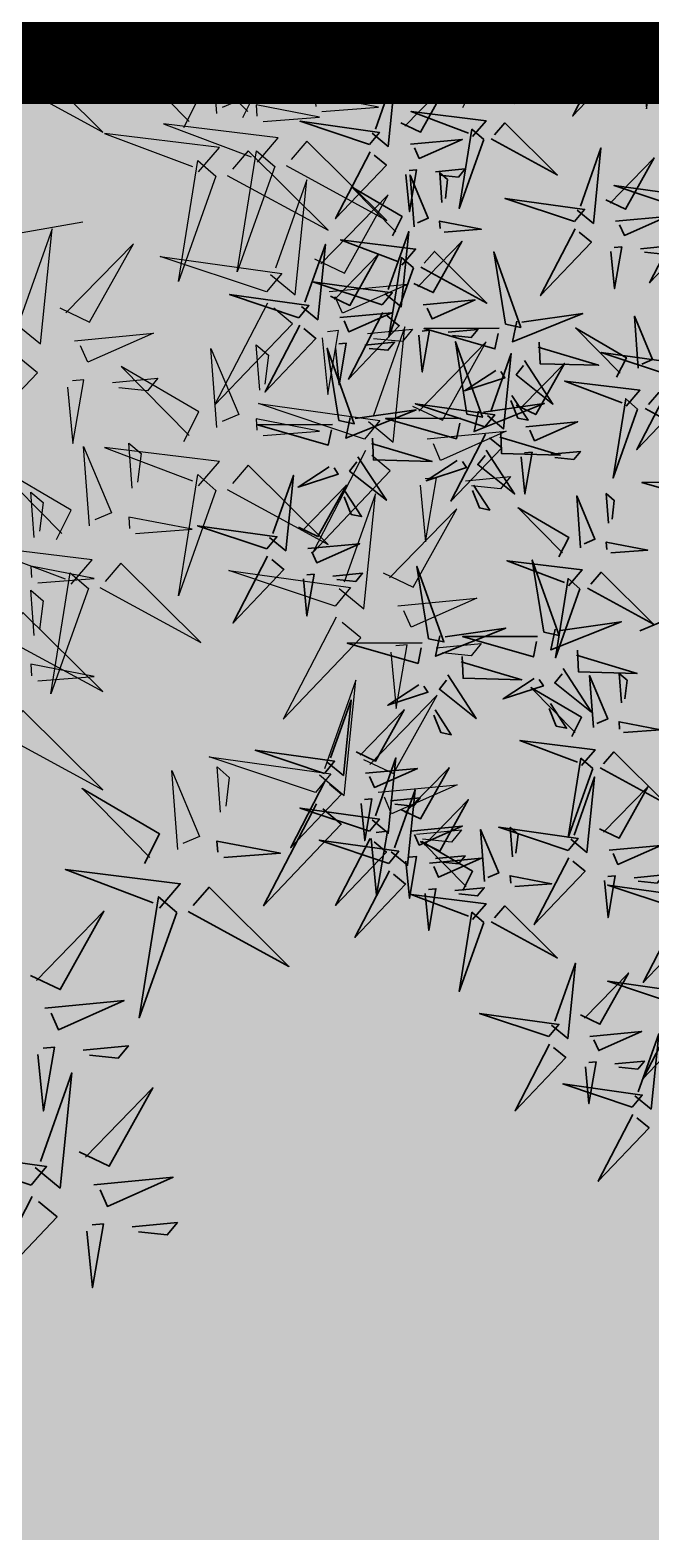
# Model space of a CAD drawing. Header units: millimetres. Extents: x -4167 to 87328, y -21481 to 19784.
# Drawn here: x 10658 to 10885, y 6954 to 7502 of the extents above; entities that cross this region are included whole.
import ezdxf

# ---------------------------------------------------------------- set-up
doc = ezdxf.new("R2010")
doc.units = ezdxf.units.MM
doc.header["$LTSCALE"] = 150
doc.linetypes.add('DASHED', pattern=[19.05, 12.7, -6.35])
for name, color, linetype, true_color in [('ad-Landscape', 7, 'Continuous', 0x007f00), ('ad-Secondary Roof', 6, 'Continuous', 0xff00ff), ('ad-Verandah', 7, 'Continuous', 0xa57c52)]:
    doc.layers.add(name, color=color, linetype=linetype, true_color=true_color)
doc.layers.add('ad-Landscape 2', color=7, linetype='Continuous', lineweight=35, true_color=0x264c00)

# ---------------------------------------------------------------- blocks, each defined once
blk = doc.blocks.new('bamboo')
at = {"layer": 'ad-Landscape'}
blk.add_line((-124.2, -652.6), (-157.7, -842.3), dxfattribs=at)
for points in [[(-835, 1007.8), (-876.2, 987.1), (-939.2, 1094.8), (-843.4, 1000.5)], [(-854.3, 961.7), (-964.6, 970), (-872.5, 931.4), (-862.8, 954.4)], [(-906.4, 902.3), (-969.4, 907), (-954.8, 890.1), (-914.9, 895)], [(-974.8, 702), (-1024.2, 849.6), (-1000.7, 680.7), (-974.8, 702)], [(-999.2, 696.4), (-970.7, 661.9), (-1131, 645.7), (-1007.8, 689.3)], [(-975.2, 614.7), (-985.8, 504.7), (-945.3, 596), (-968.1, 606.1)], [(-910.8, 624.4), (-832.2, 616.8), (-921, 601.5), (-919.5, 617.3)], [(23.9, -744.9), (165.8, -671.4), (52.3, -779.4), (31, -753.6)], [(346.4, -826.2), (312.4, -855.4), (293, -695.5), (339.1, -817.8)], [(-358.7, -729.9), (-282.3, -870.2), (-392.6, -759), (-367.2, -737.1)], [(284.5, -805.8), (243.4, -826.4), (180.3, -718.7), (276.1, -813.1)], [(419.5, -729.9), (495.9, -870.2), (385.6, -759), (411, -737.1)], [(556, -729.9), (632.4, -870.2), (522.1, -759), (547.5, -737.1)], [(-16.2, -749), (12.3, -783.5), (-148, -799.7), (-24.8, -756.1)], [(281.4, -774.9), (218.4, -770.2), (232.9, -787.1), (272.9, -782.2)], [(344.4, -779.7), (338.4, -858.4), (321.4, -770), (337.1, -771.2)], [(417.9, -774.9), (354.9, -770.2), (369.5, -787.1), (409.4, -782.2)], [(480.9, -779.7), (474.9, -858.4), (457.9, -770), (473.7, -771.2)], [(-37.9, -810.4), (-18.1, -852), (-127, -912.8), (-30.8, -819)], [(352.4, -850.5), (499, -798.1), (330.6, -825.1), (352.4, -850.5)], [(7.8, -830.7), (-2.8, -940.7), (37.7, -849.4), (14.9, -839.3)], [(72.2, -821), (150.8, -828.6), (62, -843.8), (63.5, -828.1)], [(265.2, -851.8), (154.9, -843.6), (247, -882.2), (256.7, -859.1)], [(-227.1, -1003.5), (-261, -1032.7), (-280.5, -872.8), (-234.3, -995)], [(209.8, -1003.5), (175.9, -1032.7), (156.4, -872.8), (202.6, -995)], [(351.2, -866.2), (427.7, -1006.6), (317.3, -895.4), (342.8, -873.5)], [(-507.7, -932.3), (-361.1, -879.9), (-529.5, -906.9), (-507.7, -932.3)], [(-288.9, -983), (-330, -1003.7), (-393.1, -896), (-297.3, -990.3)], [(148, -983), (106.8, -1003.7), (43.8, -896), (139.5, -990.3)], [(66.1, -883.9), (60.1, -946.8), (77.4, -932.6), (73.3, -892.5)], [(213.1, -911.3), (150.1, -906.6), (164.7, -923.5), (204.7, -918.6)], [(276.1, -916), (270.1, -994.8), (253.1, -906.4), (268.9, -907.6)], [(-240.7, -1085.3), (-274.6, -1114.5), (-294.1, -954.6), (-248, -1076.9)], [(-60.1, -1097.9), (-109.5, -950.3), (-85.9, -1119.2), (-60.1, -1097.9)], [(-302.5, -1064.9), (-343.7, -1085.5), (-406.8, -977.8), (-311, -1072.1)], [(-221, -1027.7), (-74.4, -975.4), (-242.8, -1002.3), (-221, -1027.7)], [(215.9, -1027.7), (362.5, -975.4), (194.1, -1002.3), (215.9, -1027.7)], [(715.7, -974.6), (605.5, -966.3), (697.6, -1004.9), (707.3, -981.8)], [(-548.6, -1068.6), (-402.1, -1016.3), (-570.5, -1043.2), (-548.6, -1068.6)], [(-308.2, -1029.1), (-418.5, -1020.8), (-326.4, -1059.4), (-316.7, -1036.4)], [(128.7, -1029.1), (18.4, -1020.8), (110.5, -1059.4), (120.2, -1036.4)], [(636.2, -1166.1), (586.8, -1018.5), (610.3, -1187.4), (636.2, -1166.1)], [(-222.2, -1043.5), (-145.8, -1183.9), (-256.1, -1072.6), (-230.7, -1050.8)], [(-44.4, -1099.5), (97.5, -1025.9), (-15.9, -1134), (-37.3, -1108.1)], [(214.7, -1043.5), (291.1, -1183.9), (180.8, -1072.6), (206.2, -1050.8)], [(663.7, -1034), (600.7, -1029.3), (615.2, -1046.2), (655.2, -1041.3)], [(-234.6, -1109.5), (-88.1, -1057.2), (-256.5, -1084.1), (-234.6, -1109.5)], [(376.8, -1193.4), (327.4, -1045.8), (350.9, -1214.7), (376.8, -1193.4)], [(-360.3, -1088.6), (-423.3, -1083.8), (-408.7, -1100.8), (-368.8, -1095.8)], [(-297.3, -1093.3), (-303.3, -1172), (-320.3, -1083.6), (-304.5, -1084.8)], [(76.6, -1088.6), (13.6, -1083.8), (28.1, -1100.8), (68.1, -1095.8)], [(139.6, -1093.3), (133.6, -1172), (116.6, -1083.6), (132.3, -1084.8)], [(-321.9, -1110.9), (-432.1, -1102.7), (-340, -1141.2), (-330.3, -1118.2)], [(-84.4, -1103.5), (-56, -1138), (-216.2, -1154.2), (-93.1, -1110.6)], [(144.7, -1234.3), (95.3, -1086.7), (118.8, -1255.6), (144.7, -1234.3)], [(-235.8, -1125.3), (-159.4, -1265.7), (-269.7, -1154.4), (-244.3, -1132.6)], [(392.5, -1194.9), (534.4, -1121.4), (420.9, -1229.4), (399.6, -1203.5)], [(-373.9, -1170.4), (-436.9, -1165.7), (-422.4, -1182.6), (-382.4, -1177.7)], [(-310.9, -1175.1), (-316.9, -1253.9), (-334, -1165.5), (-318.2, -1166.6)], [(-106.2, -1164.9), (-86.3, -1206.5), (-195.3, -1267.4), (-99.1, -1173.5)], [(160.4, -1235.8), (302.3, -1162.3), (188.8, -1270.3), (167.5, -1244.4)], [(-60.5, -1185.2), (-71, -1295.3), (-30.6, -1204), (-53.4, -1193.8)], [(3.9, -1175.6), (82.5, -1183.2), (-6.2, -1198.4), (-4.7, -1182.7)], [(611.8, -1171.7), (640.3, -1206.2), (480.1, -1222.4), (603.2, -1178.8)], [(352.4, -1199), (380.9, -1233.5), (220.7, -1249.7), (343.8, -1206.1)], [(120.3, -1239.9), (148.8, -1274.4), (-11.4, -1290.6), (111.7, -1247)], [(-2.1, -1238.5), (-8.1, -1301.4), (9.1, -1287.1), (5, -1247.1)], [(590.1, -1233.1), (609.9, -1274.7), (501, -1335.5), (597.2, -1241.7)], [(635.8, -1253.4), (625.3, -1363.4), (665.7, -1272.1), (642.9, -1262)], [(330.7, -1260.4), (350.5, -1301.9), (241.6, -1362.8), (337.8, -1269)], [(440.8, -1271), (519.4, -1278.6), (430.7, -1293.8), (432.2, -1278.1)], [(376.4, -1280.6), (365.9, -1390.7), (406.3, -1299.4), (383.5, -1289.3)], [(98.6, -1301.3), (118.4, -1342.9), (9.5, -1403.7), (105.7, -1309.9)], [(208.7, -1311.9), (287.3, -1319.5), (198.6, -1334.7), (200.1, -1319)], [(694.2, -1306.6), (688.2, -1369.5), (705.4, -1355.3), (701.3, -1315.3)], [(144.3, -1321.5), (133.8, -1431.6), (174.2, -1340.3), (151.4, -1330.2)], [(434.8, -1333.9), (428.8, -1396.8), (446, -1382.6), (441.9, -1342.5)], [(202.7, -1374.8), (196.7, -1437.7), (213.9, -1423.5), (209.8, -1383.4)]]:
    blk.add_lwpolyline(points, dxfattribs=at)
at = {"layer": 'ad-Landscape 2'}
blk.add_line((43.5, 73), (278.2, 631.2), dxfattribs=at)
for points in [[(103.7, 1424.7), (54.4, 1572.3), (77.9, 1403.4), (103.7, 1424.7)], [(-387.8, 1356.5), (-437.1, 1504.1), (-413.6, 1335.2), (-387.8, 1356.5)], [(119.4, 1423.2), (261.4, 1496.7), (147.9, 1388.7), (126.6, 1414.5)], [(-160.7, 1284.9), (-160, 1444.8), (-116.9, 1294.1), (-149.7, 1287.2)], [(581.6, 1302), (532.2, 1449.6), (555.7, 1280.7), (581.6, 1302)], [(-372, 1355), (-230.1, 1428.5), (-343.6, 1320.5), (-364.9, 1346.4)], [(79.4, 1419.1), (107.8, 1384.6), (-52.4, 1368.4), (70.8, 1412)], [(-70.9, 1292.4), (-27.7, 1358.5), (-55.4, 1272.9), (-68.6, 1281.5)], [(597.3, 1300.4), (739.2, 1374), (625.7, 1265.9), (604.4, 1291.8)], [(-756.4, 1206.5), (-805.8, 1354.1), (-782.2, 1185.2), (-756.4, 1206.5)], [(-412.1, 1350.9), (-383.7, 1316.4), (-543.9, 1300.2), (-420.7, 1343.8)], [(57.7, 1357.7), (77.5, 1316.1), (-31.5, 1255.3), (64.8, 1349.1)], [(103.3, 1337.4), (92.8, 1227.4), (133.3, 1318.7), (110.4, 1328.8)], [(167.7, 1347.1), (246.3, 1339.5), (157.6, 1324.2), (159.1, 1340)], [(704.4, 1206.5), (655.1, 1354.1), (678.6, 1185.2), (704.4, 1206.5)], [(-415.1, 1179.2), (-464.4, 1326.8), (-440.9, 1157.9), (-415.1, 1179.2)], [(-169.3, 1271.7), (-323, 1296.4), (-162.4, 1238.9), (-169.3, 1271.7)], [(557.2, 1296.4), (585.7, 1261.9), (425.4, 1245.7), (548.6, 1289.3)], [(772.7, 1165.6), (723.3, 1313.2), (746.9, 1144.3), (772.7, 1165.6)], [(-740.7, 1205), (-598.8, 1278.5), (-712.2, 1170.5), (-733.6, 1196.4)], [(-433.8, 1289.5), (-414, 1248), (-523, 1187.1), (-426.7, 1280.9)], [(-323.8, 1278.9), (-245.2, 1271.3), (-333.9, 1256.1), (-332.4, 1271.8)], [(161.7, 1284.2), (155.7, 1221.3), (172.9, 1235.5), (168.8, 1275.6)], [(720.2, 1205), (862.1, 1278.5), (748.6, 1170.5), (727.3, 1196.4)], [(-500.1, 1137.3), (-534, 1108.2), (-553.5, 1268), (-507.4, 1145.8)], [(-388.2, 1269.3), (-398.7, 1159.2), (-358.2, 1250.5), (-381.1, 1260.6)], [(-175.7, 1247.6), (-131.9, 1256.8), (-191.9, 1107.3), (-173.4, 1236.6)], [(-18, 1257.9), (35, 1223.4), (30.4, 1245.3), (-7, 1260.2)], [(303.5, 1094), (304.2, 1253.9), (347.3, 1103.2), (314.4, 1096.3)], [(-561.9, 1157.8), (-603.1, 1137.1), (-666.2, 1244.8), (-570.4, 1150.5)], [(-399.4, 1177.7), (-257.4, 1251.3), (-370.9, 1143.2), (-392.2, 1169.1)], [(-92.2, 1230.9), (0.4, 1170.5), (-61.7, 1248.7), (-81.3, 1233.2)], [(535.5, 1235), (555.3, 1193.4), (446.4, 1132.5), (542.6, 1226.4)], [(788.4, 1164.1), (930.3, 1237.6), (816.9, 1129.6), (795.5, 1155.5)], [(-329.8, 1216), (-335.8, 1153.1), (-318.6, 1167.3), (-322.7, 1207.4)], [(581.2, 1214.7), (570.7, 1104.6), (611.1, 1195.9), (588.3, 1206.1)], [(645.6, 1224.3), (724.2, 1216.7), (635.4, 1201.5), (637, 1217.2)], [(-780.7, 1200.9), (-752.3, 1166.4), (-912.5, 1150.2), (-789.3, 1193.8)], [(-131.4, 1199.8), (-85.3, 1198.1), (-81.9, 1073.4), (-120.4, 1202.1)], [(680.1, 1200.9), (708.6, 1166.4), (548.3, 1150.2), (671.5, 1193.8)], [(-439.4, 1173.7), (-411, 1139.2), (-571.2, 1122.9), (-448, 1166.6)], [(-174.3, 1012.2), (-173.7, 1172.1), (-130.6, 1021.4), (-163.4, 1014.5)], [(-494, 1113.1), (-347.5, 1165.5), (-515.9, 1138.5), (-494, 1113.1)], [(393.3, 1101.5), (436.5, 1167.6), (408.8, 1082), (395.6, 1090.6)], [(748.4, 1160), (776.8, 1125.5), (616.6, 1109.3), (739.8, 1152.9)], [(639.6, 1161.5), (633.5, 1098.6), (650.8, 1112.8), (646.7, 1152.8)], [(-802.5, 1139.6), (-782.6, 1098), (-891.6, 1037.1), (-795.3, 1130.9)], [(-692.4, 1128.9), (-613.8, 1121.3), (-702.5, 1106.1), (-701, 1121.8)], [(658.4, 1139.6), (678.2, 1098), (569.2, 1037.1), (665.5, 1130.9)], [(768.4, 1128.9), (847.1, 1121.3), (758.3, 1106.1), (759.8, 1121.8)], [(-773.2, 987.3), (-807.1, 958.2), (-826.6, 1118), (-780.4, 995.8)], [(-756.8, 1119.3), (-767.3, 1009.2), (-726.8, 1100.5), (-749.7, 1110.6)], [(-581.3, 1111.7), (-691.5, 1120), (-599.4, 1081.4), (-589.8, 1104.4)], [(-461.1, 1112.3), (-441.3, 1070.7), (-550.3, 1009.8), (-454, 1103.7)], [(-155.7, 961.1), (-205, 1108.7), (-181.5, 939.8), (-155.7, 961.1)], [(704, 1119.3), (693.5, 1009.2), (734, 1100.5), (711.2, 1110.6)], [(892.5, 987.3), (858.6, 958.2), (839.1, 1118), (885.2, 995.8)], [(-495.2, 1097.3), (-418.8, 957), (-529.1, 1068.2), (-503.7, 1090.1)], [(-415.5, 1092), (-426, 981.9), (-385.5, 1073.2), (-408.4, 1083.4)], [(-365.5, 930.4), (-364.8, 1090.2), (-321.7, 939.6), (-354.5, 932.7)], [(-351.1, 1101.6), (-272.5, 1094), (-361.2, 1078.8), (-359.7, 1094.5)], [(294.9, 1080.8), (141.2, 1105.5), (301.8, 1048), (294.9, 1080.8)], [(726.6, 1098.6), (746.5, 1057), (637.5, 996.2), (733.8, 1090)], [(830.7, 1007.8), (789.5, 987.1), (726.4, 1094.8), (822.2, 1000.5)], [(836.7, 1088), (915.3, 1080.4), (826.6, 1065.2), (828.1, 1080.9)], [(-698.4, 1066), (-704.4, 1003.1), (-687.2, 1017.3), (-691.3, 1057.4)], [(-84.5, 1019.7), (-41.3, 1085.8), (-69, 1000.1), (-82.2, 1008.8)], [(288.5, 1056.7), (332.3, 1065.9), (272.3, 916.4), (290.8, 1045.7)], [(446.2, 1067), (499.2, 1032.5), (494.6, 1054.4), (457.2, 1069.3)], [(762.4, 1066), (756.4, 1003.1), (773.6, 1017.3), (769.5, 1057.4)], [(772.3, 1078.4), (761.8, 968.3), (802.3, 1059.6), (779.4, 1069.7)], [(-633.3, 1052.3), (-696.3, 1057), (-681.8, 1040.1), (-641.8, 1045)], [(-570.3, 1047.5), (-576.3, 968.8), (-593.4, 1057.2), (-577.6, 1056)], [(372, 1040), (464.6, 979.6), (402.5, 1057.8), (382.9, 1042.3)], [(-357.1, 1038.7), (-363.1, 975.8), (-345.9, 990), (-350, 1030.1)], [(-183, 999), (-336.7, 1023.7), (-176.1, 966.2), (-183, 999)], [(-140, 959.5), (2, 1033.1), (-111.5, 925), (-132.8, 950.9)], [(830.7, 1025.1), (824.7, 962.2), (841.9, 976.4), (837.8, 1016.5)], [(-767.1, 963.1), (-620.5, 1015.5), (-788.9, 988.5), (-767.1, 963.1)], [(-275.7, 937.9), (-232.5, 1004), (-260.1, 918.3), (-273.4, 927)], [(289.9, 848.6), (290.5, 1008.4), (333.6, 857.8), (300.8, 850.9)], [(332.8, 1008.9), (378.9, 1007.2), (382.3, 882.5), (343.8, 1011.2)], [(898.5, 963.1), (1045.1, 1015.5), (876.7, 988.5), (898.5, 963.1)], [(-189.3, 974.8), (-145.6, 984), (-205.5, 834.6), (-187, 963.9)], [(-31.6, 985.2), (21.3, 950.7), (16.7, 972.5), (-20.7, 987.5)], [(-105.9, 958.2), (-13.2, 897.8), (-75.4, 976), (-94.9, 960.5)], [(811.3, 961.7), (701, 970), (793.1, 931.4), (802.8, 954.4)], [(1141.3, 824.7), (1092, 972.3), (1115.5, 803.4), (1141.3, 824.7)], [(-768.3, 947.3), (-691.9, 807), (-802.2, 918.2), (-776.8, 940.1)], [(-374.1, 917.2), (-527.8, 941.9), (-367.2, 884.4), (-374.1, 917.2)], [(-180, 955.5), (-151.6, 921), (-311.8, 904.8), (-188.6, 948.4)], [(897.3, 947.3), (973.8, 807), (863.4, 918.2), (888.9, 940.1)], [(-145, 927.1), (-99, 925.4), (-95.6, 800.6), (-134.1, 929.4)], [(379.6, 856.1), (422.9, 922.2), (395.2, 836.5), (381.9, 845.1)], [(745.4, 783.8), (696, 931.4), (719.6, 762.5), (745.4, 783.8)], [(-843.4, 897.5), (-849.4, 818.8), (-866.4, 907.2), (-850.7, 906)], [(-592.6, 770.2), (-641.9, 917.8), (-618.4, 748.9), (-592.6, 770.2)], [(-380.5, 893), (-336.7, 902.2), (-396.6, 752.7), (-378.2, 882.1)], [(-222.7, 903.4), (-169.8, 868.9), (-174.4, 890.7), (-211.8, 905.7)], [(182.5, 782.8), (148.6, 753.6), (129.1, 913.5), (175.2, 791.2)], [(759.2, 902.3), (696.2, 907), (710.8, 890.1), (750.8, 895)], [(822.2, 897.5), (816.2, 818.8), (799.2, 907.2), (815, 906)], [(-297, 876.4), (-204.4, 816), (-266.5, 894.2), (-286.1, 878.7)], [(-201.7, 894.1), (-181.9, 852.5), (-290.9, 791.6), (-194.6, 885.5)], [(-91.7, 883.5), (-13.1, 875.8), (-101.8, 860.6), (-100.3, 876.4)], [(120.7, 803.3), (79.5, 782.6), (16.5, 890.3), (112.2, 796)], [(564.8, 755.5), (530.9, 726.4), (511.4, 886.2), (557.5, 764)], [(1157.1, 823.2), (1299, 896.7), (1185.5, 788.7), (1164.2, 814.6)], [(-156.1, 873.8), (-166.6, 763.7), (-126.1, 855), (-149, 865.2)], [(281.2, 835.4), (127.5, 860.1), (288.1, 802.6), (281.2, 835.4)], [(503, 776), (461.8, 755.3), (398.7, 863), (494.5, 768.7)], [(-576.8, 768.6), (-434.9, 842.2), (-548.4, 734.1), (-569.7, 760)], [(-336.2, 845.3), (-290.1, 843.6), (-286.7, 718.8), (-325.2, 847.6)], [(761.1, 782.3), (903, 855.8), (789.6, 747.8), (768.2, 773.7)], [(-97.7, 820.6), (-103.7, 757.7), (-86.5, 771.9), (-90.6, 811.9)], [(274.9, 811.2), (318.6, 820.4), (258.7, 670.9), (277.2, 800.3)], [(432.6, 821.6), (485.5, 787.1), (480.9, 808.9), (443.5, 823.9)], [(1117, 819.1), (1145.4, 784.6), (985.2, 768.4), (1108.4, 812)], [(188.6, 758.6), (335.2, 810.9), (166.8, 784), (188.6, 758.6)], [(358.3, 794.5), (451, 734.2), (388.8, 812.4), (369.3, 796.8)], [(1291.5, 647.4), (1242.1, 795), (1265.7, 626.1), (1291.5, 647.4)], [(-959.1, 700.5), (-817.2, 774), (-930.7, 666), (-952, 691.8)], [(-199.8, 660.1), (-233.7, 630.9), (-253.2, 790.8), (-207, 668.5)], [(570.9, 731.3), (717.4, 783.7), (549, 756.7), (570.9, 731.3)], [(721.1, 778.2), (749.5, 743.7), (589.3, 727.5), (712.5, 771.1)], [(-616.9, 764.6), (-588.5, 730.1), (-748.7, 713.9), (-625.5, 757.5)], [(-261.6, 680.5), (-302.7, 659.9), (-365.8, 767.6), (-270, 673.2)], [(101.4, 757.2), (-8.9, 765.5), (83.2, 726.9), (92.9, 749.9)], [(319.2, 763.5), (365.2, 761.8), (368.6, 637), (330.1, 765.8)], [(1095.3, 757.7), (1115.1, 716.2), (1006.1, 655.3), (1102.4, 749.1)], [(187.4, 742.8), (263.8, 602.4), (153.5, 713.7), (178.9, 735.5)], [(483.6, 729.9), (373.4, 738.2), (465.5, 699.6), (475.2, 722.6)], [(1140.9, 737.5), (1130.4, 627.4), (1170.9, 718.7), (1148, 728.8)], [(1205.3, 747.1), (1283.9, 739.5), (1195.2, 724.3), (1196.7, 740)], [(-264.9, 565.6), (-314.3, 713.2), (-290.7, 544.3), (-264.9, 565.6)], [(569.7, 715.5), (646.1, 575.2), (535.8, 686.4), (561.2, 708.3)], [(699.3, 716.8), (719.2, 675.2), (610.2, 614.4), (706.4, 708.2)], [(1307.2, 645.9), (1449.1, 719.5), (1335.7, 611.4), (1314.3, 637.3)], [(-638.6, 703.2), (-618.8, 661.6), (-727.8, 600.7), (-631.5, 694.6)], [(-528.6, 692.6), (-450, 684.9), (-538.7, 669.7), (-537.2, 685.5)], [(49.3, 697.7), (-13.7, 702.5), (0.8, 685.5), (40.8, 690.4)], [(112.3, 693), (106.3, 614.2), (89.3, 702.6), (105, 701.5)], [(745, 696.6), (734.5, 586.5), (774.9, 677.8), (752.1, 687.9)], [(809.4, 706.2), (888, 698.6), (799.3, 683.4), (800.8, 699.1)], [(868.3, 552), (818.9, 699.6), (842.4, 530.7), (868.3, 552)], [(1073.1, 552), (1023.7, 699.6), (1047.2, 530.7), (1073.1, 552)], [(-619.9, 538.4), (-669.2, 686), (-645.7, 517), (-619.9, 538.4)], [(-593, 682.9), (-603.5, 572.8), (-563, 664.1), (-585.9, 674.3)], [(-193.7, 635.8), (-47.1, 688.2), (-215.5, 661.2), (-193.7, 635.8)], [(431.6, 670.5), (368.6, 675.2), (383.1, 658.2), (423.1, 663.2)], [(494.6, 665.7), (488.6, 587), (471.6, 675.4), (487.3, 674.2)], [(1199.3, 684.2), (1193.3, 621.3), (1210.5, 635.5), (1206.4, 675.6)], [(-534.6, 629.7), (-540.6, 566.8), (-523.4, 581), (-527.5, 621)], [(-280.9, 634.5), (-391.2, 642.7), (-299.1, 604.1), (-289.4, 627.2)], [(-249.2, 564.1), (-107.3, 637.7), (-220.7, 529.6), (-242.1, 555.5)], [(803.4, 643.3), (797.4, 580.4), (814.6, 594.6), (810.5, 634.7)], [(1267.2, 641.9), (1295.6, 607.4), (1135.4, 591.1), (1258.6, 634.8)], [(-604.1, 536.8), (-462.2, 610.4), (-575.7, 502.3), (-597, 528.2)], [(-194.9, 620.1), (-118.4, 479.7), (-228.8, 591), (-203.4, 612.8)], [(-37.8, 466.8), (-37.2, 626.6), (5.9, 476), (-26.9, 469.1)], [(884, 550.5), (1025.9, 624), (912.4, 516), (891.1, 541.8)], [(1088.8, 550.5), (1230.7, 624), (1117.2, 516), (1095.9, 541.8)], [(1182.3, -770.7), (1132.9, -623.1), (1156.5, -792), (1182.3, -770.7)], [(1198, -772.2), (1339.9, -698.7), (1226.5, -806.7), (1205.1, -780.8)], [(890.5, -769.5), (910.3, -811.1), (801.3, -871.9), (897.6, -778.1)], [(936.1, -789.8), (925.6, -899.8), (966.1, -808.5), (943.2, -798.4)], [(1000.5, -780.1), (1079.1, -787.7), (990.4, -802.9), (991.9, -787.2)], [(1158, -776.3), (1186.4, -810.8), (1026.2, -827), (1149.3, -783.4)], [(796.9, -949), (763, -978.1), (743.5, -818.2), (789.6, -940.5)], [(735.1, -928.5), (693.9, -949.2), (630.8, -841.5), (726.6, -935.8)], [(994.5, -843), (988.5, -905.9), (1005.7, -891.7), (1001.6, -851.6)], [(1136.2, -837.6), (1156, -879.2), (1047.1, -940.1), (1143.3, -846.3)], [(1246.3, -848.3), (1324.9, -855.9), (1236.2, -871.1), (1237.7, -855.4)], [(1181.9, -857.9), (1171.4, -968), (1211.8, -876.7), (1189, -866.6)], [(1240.3, -911.2), (1234.3, -974.1), (1251.5, -959.9), (1247.4, -919.8)], [(803, -973.2), (949.5, -920.8), (781.1, -947.8), (803, -973.2)], [(801.8, -988.9), (878.2, -1129.3), (767.9, -1018.1), (793.3, -996.2)], [(726.7, -1038.7), (720.7, -1117.5), (703.7, -1029.1), (719.4, -1030.3)], [(651.9, -1167.6), (793.8, -1094.1), (680.3, -1202.1), (659, -1176.3)], [(700.2, -1243.7), (778.8, -1251.3), (690.1, -1266.6), (691.6, -1250.8)]]:
    blk.add_lwpolyline(points, dxfattribs=at)
blk = doc.blocks.new('zw$FE9C')
at = {"transparency": 33554559}
h = blk.add_hatch(color=256, dxfattribs=at)
h.dxf.hatch_style = 1
h.set_gradient(color1=(153, 204, 0), color2=(63, 127, 0), tint=1, name='INVSPHERICAL')
h.paths.add_polyline_path([(8460, 4510), (12805, 4510), (12805, 7945), (8460, 7945)])
h = blk.add_hatch(dxfattribs=at)
h.set_pattern_fill('GRASS', color=74)
h.set_pattern_definition([(90, (-1087975.541, 674585.024), (-17.96051224, 17.96051224), [4.7625, -31.1585245]), (45, (-1087975.54, 674585.024), (-17.96051224, 17.96051224), [4.7625, -20.6375]), (135, (-1087975.54, 674585.024), (-17.96051224, -17.96051224), [4.7625, -20.6375])])
h.paths.add_polyline_path([(8460, 4510), (12805, 4510), (12805, 7945), (8460, 7945)])
at = {"layer": 'ad-Landscape', "linetype": 'Continuous', "rotation": 89.99999999999994}
for p, xscale, yscale, zscale in [((10456.59, 7390.77), -0.2620739326953547, 0.2620739326953547, 0.2620739326953535), ((10988.65, 7330.63), -0.1713600815364865, 0.1713600815364865, 0.171360081536486)]:
    blk.add_blockref('bamboo', p, dxfattribs=dict(at, xscale=xscale, yscale=yscale, zscale=zscale))
blk = doc.blocks.new('1215E_Roof Plan')
at = {"layer": 'ad-Secondary Roof', "linetype": 'DASHED', "ltscale": 2, "const_width": 40}
blk.add_lwpolyline([(7371.83, 10225), (8915, 12955), (12195, 12955), (12195, 7495), (8915, 7495)], close=True, dxfattribs=at)
blk = doc.blocks.new('1215_East Villa')
at = {"layer": 'ad-Verandah'}
blk.add_blockref('zw$FE9C', (0, 0), dxfattribs=at)
blk.add_blockref('1215E_Roof Plan', (0, 0))

msp = doc.modelspace()

# ---------------------------------------------------------------- block references
msp.add_blockref('1215_East Villa', (0, 0))

doc.saveas('drawing.dxf')
